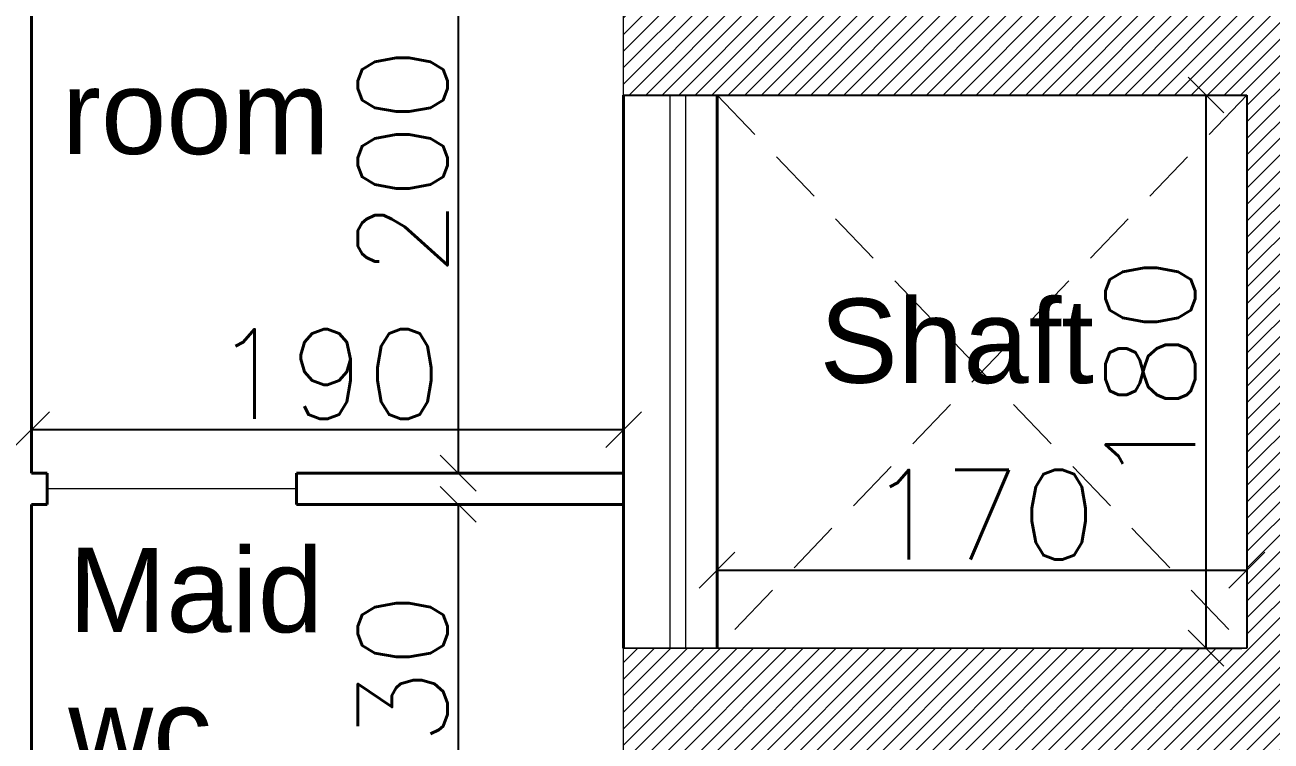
# Model space of a CAD drawing. Header units: metres. Extents: x -322116 to -321123, y -26723 to -26468.
# Drawn here: x -321657.433 to -321653.434, y -26554.118 to -26551.82 of the extents above; entities that cross this region are included whole.
import ezdxf

# ---------------------------------------------------------------- set-up
doc = ezdxf.new("R2010")
doc.units = ezdxf.units.M
doc.header["$LTSCALE"] = 7
doc.header["$MEASUREMENT"] = 0
doc.header["$PDMODE"] = 34
doc.header["$PDSIZE"] = 0.5
doc.linetypes.add('1363-TXX-A-XXX-Plots layouts-R02$0$HIDDEN', pattern=[0.375, 0.25, -0.125])
doc.linetypes.add('Hidden', pattern=[9.525, 6.35, -3.175])
doc.layers.add('22-1-14-ROAD P2PFGC', color=5, linetype='Continuous')
for name, color, linetype, lineweight in [('A-ANNO-TXT3', 6, 'Continuous', 30), ('A-DOOR', 134, 'Continuous', 18), ('A-FLOR-HIDN', 9, 'Hidden', 13), ('A-GRID-DIMS', 142, 'Continuous', 9), ('A-WALL-BLWO', 7, 'Continuous', 40), ('L-Structure', 5, 'Continuous', 15), ('PATT-CONC', 8, 'Continuous', 9), ('XREF-W09-A-ELEV04$0$A--SECT-TILE', 32, 'Continuous', 5)]:
    doc.layers.add(name, color=color, linetype=linetype, lineweight=lineweight)
doc.styles.add('EG_SIMPLEX', font='SIMPLEX.shx')
doc.styles.get("Standard").update_dxf_attribs({"font": 'romans.shx', "height": 0.5})
doc.dimstyles.new('ERGA-M-0200', dxfattribs={"dimscale": 1.15, "dimtxt": 0.2, "dimasz": 0.2, "dimexe": 0.1, "dimexo": 0.1, "dimgap": 0.06, "dimtad": 1, "dimdec": 1, "dimlfac": 100, "dimrnd": 5, "dimdsep": 46, "dimtxsty": 'EG_SIMPLEX', "dimblk1": 'OBLIQUE', "dimblk2": 'OBLIQUE', "dimsah": 1, "dimcen": 0.3, "dimclrd": 256, "dimclre": 256, "dimclrt": 2, "dimadec": 0, "dimazin": 0, "dimtfac": 1, "dimtdec": 1, "dimtix": 1, "dimtmove": 2, "dimatfit": 3, "dimldrblk": 'OBLIQUE', "dimfxl": 1, "dimtolj": 1, "dimtzin": 0, "dimarcsym": 0})

# ---------------------------------------------------------------- blocks, each defined once
blk = doc.blocks.new('block')
at = {"layer": 'PATT-CONC', "transparency": 33554610}
h = blk.add_hatch(dxfattribs=at)
h.set_pattern_fill('ANSI31', color=8, scale=0.3)
h.set_pattern_definition([(45, (0, 0), (-0.0265165042945, 0.0265165042945), [])])
edge = h.paths.add_edge_path()
edge.add_line((-321666.3118, -26556.5581), (-321655.5118, -26556.5581))
edge.add_line((-321655.5118, -26556.5581), (-321655.5118, -26553.8198))
edge.add_line((-321655.5118, -26553.8198), (-321653.5118, -26553.8198))
edge.add_line((-321653.5118, -26553.8198), (-321653.5118, -26552.0448))
edge.add_line((-321653.5118, -26552.0448), (-321655.5118, -26552.0448))
edge.add_line((-321655.5118, -26552.0448), (-321655.5118, -26549.7581))
edge.add_line((-321655.5118, -26549.7581), (-321655.2118, -26549.7581))
edge.add_line((-321655.2118, -26549.7581), (-321655.2118, -26551.7448))
edge.add_line((-321655.2118, -26551.7448), (-321653.5118, -26551.7448))
edge.add_line((-321653.5118, -26551.7448), (-321653.5118, -26549.7581))
edge.add_line((-321653.5118, -26549.7581), (-321653.2118, -26549.7581))
edge.add_line((-321653.2118, -26549.7581), (-321653.2118, -26553.8198))
edge.add_line((-321653.2118, -26553.8198), (-321650.8518, -26553.8198))
edge.add_line((-321650.8518, -26553.8198), (-321650.8514, -26549.7581))
edge.add_line((-321650.8514, -26549.7581), (-321650.5518, -26549.7581))
edge.add_line((-321650.5518, -26549.7581), (-321650.5518, -26554.1198))
edge.add_line((-321650.5518, -26554.1198), (-321651.4424, -26554.1198))
edge.add_line((-321651.4424, -26554.1198), (-321651.4424, -26556.5581))
edge.add_line((-321651.4424, -26556.5581), (-321642.2603, -26556.5581))
at = {"layer": 'L-Structure'}
blk.add_lwpolyline([(-321666.3118, -26556.5581), (-321655.5118, -26556.5581), (-321655.5118, -26553.8198), (-321653.5118, -26553.8198), (-321653.5118, -26552.0448), (-321655.5118, -26552.0448), (-321655.5118, -26549.7581), (-321655.2118, -26549.7581), (-321655.2118, -26551.7448), (-321653.5118, -26551.7448), (-321653.5118, -26549.7581), (-321653.2118, -26549.7581), (-321653.2118, -26553.8198), (-321650.8518, -26553.8198), (-321650.8514, -26549.7581), (-321650.5518, -26549.7581), (-321650.5518, -26554.1198), (-321651.4424, -26554.1198), (-321651.4424, -26556.5581), (-321642.2603, -26556.5581)], dxfattribs=at)
blk = doc.blocks.new('_OBLIQUE')
at = {"color": 0, "linetype": 'ByBlock'}
blk.add_line((-0.5, -0.5), (0.5, 0.5), dxfattribs=at)
blk = doc.blocks.new('*D392')
at = {"layer": 'A-GRID-DIMS', "lineweight": -2, "transparency": 16777216}
for p, q in [((-321656.1567, -26551.2581), (-321655.9276, -26551.2581)), ((-321656.0426, -26551.2581), (-321656.0426, -26553.2581)), ((-321656.1567, -26553.2581), (-321655.9276, -26553.2581))]:
    blk.add_line(p, q, dxfattribs=at)
at = {"layer": 'Defpoints', "color": 0, "transparency": 16777216}
for p in [(-321656.2717, -26551.2581, 0), (-321656.2717, -26553.2581, 0), (-321656.0426, -26553.2581)]:
    blk.add_point(p, dxfattribs=at)
at = {"layer": 'A-GRID-DIMS', "lineweight": -2, "transparency": 16777216, "xscale": 0.115, "yscale": 0.115, "zscale": 0.115}
for p, rotation in [((-321656.0426, -26551.2581), 90), ((-321656.0426, -26553.2581), 270)]:
    blk.add_blockref('_OBLIQUE', p, dxfattribs=dict(at, rotation=rotation))
at = {"layer": 'A-GRID-DIMS', "color": 2, "transparency": 16777216, "insert": (-321656.2209, -26552.2581), "char_height": 0.2875, "attachment_point": 5, "rotation": 90, "style": 'EG_SIMPLEX'}
blk.add_mtext('\\A1;200', dxfattribs=at)
blk = doc.blocks.new('*D393')
at = {"layer": 'A-GRID-DIMS', "lineweight": -2, "transparency": 16777216}
for p, q in [((-321656.1567, -26553.3581), (-321655.9276, -26553.3581)), ((-321656.0426, -26553.3581), (-321656.0426, -26554.6581)), ((-321656.1567, -26554.6581), (-321655.9276, -26554.6581))]:
    blk.add_line(p, q, dxfattribs=at)
at = {"layer": 'Defpoints', "color": 0, "transparency": 16777216}
for p in [(-321656.2717, -26553.3581, 0), (-321656.2717, -26554.6581, 0), (-321656.0426, -26554.6581)]:
    blk.add_point(p, dxfattribs=at)
at = {"layer": 'A-GRID-DIMS', "lineweight": -2, "transparency": 16777216, "xscale": 0.115, "yscale": 0.115, "zscale": 0.115}
for p, rotation in [((-321656.0426, -26553.3581), 90), ((-321656.0426, -26554.6581), 270)]:
    blk.add_blockref('_OBLIQUE', p, dxfattribs=dict(at, rotation=rotation))
at = {"layer": 'A-GRID-DIMS', "color": 2, "transparency": 16777216, "insert": (-321656.2209, -26554.0081), "char_height": 0.2875, "attachment_point": 5, "rotation": 90, "style": 'EG_SIMPLEX'}
blk.add_mtext('\\A1;130', dxfattribs=at)
blk = doc.blocks.new('*D365')
at = {"layer": 'A-GRID-DIMS', "lineweight": -2, "transparency": 16777216}
for p, q in [((-321657.4118, -26553.0432), (-321657.4118, -26553.0033)), ((-321655.5118, -26553.0432), (-321655.5118, -26553.0033)), ((-321657.4118, -26553.1183), (-321655.5118, -26553.1183))]:
    blk.add_line(p, q, dxfattribs=at)
at = {"layer": 'Defpoints', "color": 0, "transparency": 16777216}
for p in [(-321655.5118, -26553.1183), (-321657.4118, -26553.1582, 0), (-321655.5118, -26553.1582, 0)]:
    blk.add_point(p, dxfattribs=at)
at = {"layer": 'A-GRID-DIMS', "lineweight": -2, "transparency": 16777216, "xscale": 0.115, "yscale": 0.115, "zscale": 0.115, "rotation": 180}
blk.add_blockref('_OBLIQUE', (-321657.4118, -26553.1183), dxfattribs=at)
at = {"layer": 'A-GRID-DIMS', "lineweight": -2, "transparency": 16777216, "xscale": 0.115, "yscale": 0.115, "zscale": 0.115}
blk.add_blockref('_OBLIQUE', (-321655.5118, -26553.1183), dxfattribs=at)
at = {"layer": 'A-GRID-DIMS', "color": 2, "transparency": 16777216, "insert": (-321656.4618, -26552.94), "char_height": 0.2875, "attachment_point": 5, "style": 'EG_SIMPLEX'}
blk.add_mtext('\\A1;190', dxfattribs=at)
blk = doc.blocks.new('*D562')
at = {"layer": 'A-GRID-DIMS', "lineweight": -2, "transparency": 16777216}
for p, q in [((-321653.7277, -26552.0448), (-321653.5278, -26552.0448)), ((-321653.6428, -26552.0448), (-321653.6428, -26553.8198)), ((-321653.7277, -26553.8198), (-321653.5278, -26553.8198))]:
    blk.add_line(p, q, dxfattribs=at)
at = {"layer": 'Defpoints', "color": 0, "transparency": 16777216}
for p in [(-321653.8427, -26552.0448), (-321653.8427, -26553.8198), (-321653.6428, -26553.8198)]:
    blk.add_point(p, dxfattribs=at)
at = {"layer": 'A-GRID-DIMS', "lineweight": -2, "transparency": 16777216, "xscale": 0.115, "yscale": 0.115, "zscale": 0.115}
for p, rotation in [((-321653.6428, -26552.0448), 90), ((-321653.6428, -26553.8198), 270)]:
    blk.add_blockref('_OBLIQUE', p, dxfattribs=dict(at, rotation=rotation))
at = {"layer": 'A-GRID-DIMS', "color": 2, "transparency": 16777216, "insert": (-321653.8211, -26552.9323), "char_height": 0.2875, "attachment_point": 5, "rotation": 90, "style": 'EG_SIMPLEX'}
blk.add_mtext('\\A1;180', dxfattribs=at)
blk = doc.blocks.new('*D563')
at = {"layer": 'A-GRID-DIMS', "lineweight": -2, "transparency": 16777216}
for p, q in [((-321653.5118, -26553.4627), (-321653.5118, -26553.6845)), ((-321655.2118, -26553.544), (-321655.2118, -26553.6845)), ((-321655.2118, -26553.5695), (-321653.5118, -26553.5695))]:
    blk.add_line(p, q, dxfattribs=at)
at = {"layer": 'Defpoints', "color": 0, "transparency": 16777216}
for p in [(-321653.5118, -26553.3477), (-321655.2118, -26553.429, 0), (-321653.5118, -26553.5695)]:
    blk.add_point(p, dxfattribs=at)
at = {"layer": 'A-GRID-DIMS', "lineweight": -2, "transparency": 16777216, "xscale": 0.115, "yscale": 0.115, "zscale": 0.115, "rotation": 180}
blk.add_blockref('_OBLIQUE', (-321655.2118, -26553.5695), dxfattribs=at)
at = {"layer": 'A-GRID-DIMS', "lineweight": -2, "transparency": 16777216, "xscale": 0.115, "yscale": 0.115, "zscale": 0.115}
blk.add_blockref('_OBLIQUE', (-321653.5118, -26553.5695), dxfattribs=at)
at = {"layer": 'A-GRID-DIMS', "color": 2, "transparency": 16777216, "insert": (-321654.3618, -26553.3913), "char_height": 0.2875, "attachment_point": 5, "style": 'EG_SIMPLEX'}
blk.add_mtext('\\A1;170', dxfattribs=at)

msp = doc.modelspace()

# ---------------------------------------------------------------- linework, layer by layer
at = {"layer": '22-1-14-ROAD P2PFGC'}
for p, q in [((-321655.5118, -26552.0448, 0), (-321653.5118, -26552.0448, 0)), ((-321653.5118, -26552.0448, 0), (-321653.5118, -26553.8198, 0))]:
    msp.add_line(p, q, dxfattribs=at)
at = {"layer": 'A-DOOR'}
msp.add_line((-321656.5618, -26553.3081, 0), (-321657.3618, -26553.3081, 0), dxfattribs=at)
at = {"layer": 'A-FLOR-HIDN', "linetype": '1363-TXX-A-XXX-Plots layouts-R02$0$HIDDEN', "ltscale": 0.1, "elevation": 0}
for points in [[(-321653.5118, -26552.0448), (-321655.2118, -26553.8198)], [(-321655.2118, -26552.0448), (-321653.5118, -26553.8198)]]:
    msp.add_lwpolyline(points, dxfattribs=at)
at = {"layer": 'A-WALL-BLWO'}
for p, q in [((-321657.4118, -26553.2581, 0), (-321657.4118, -26551.2581, 0)), ((-321655.5118, -26553.8198, 0), (-321655.5118, -26552.0448, 0)), ((-321655.2118, -26553.8198, 0), (-321655.2118, -26552.0448, 0)), ((-321657.4118, -26553.2581, 0), (-321657.3618, -26553.2581, 0)), ((-321657.3618, -26553.3581, 0), (-321657.3618, -26553.2581, 0)), ((-321656.5618, -26553.2581, 0), (-321655.5118, -26553.2581, 0)), ((-321656.5618, -26553.2581, 0), (-321656.5618, -26553.3581, 0)), ((-321657.4118, -26554.6581, 0), (-321657.4118, -26553.3581, 0)), ((-321657.4118, -26553.3581, 0), (-321657.3618, -26553.3581, 0)), ((-321656.5618, -26553.3581, 0), (-321655.5118, -26553.3581, 0))]:
    msp.add_line(p, q, dxfattribs=at)
at = {"layer": 'L-Structure'}
msp.add_line((-321653.5118, -26553.8198, 0), (-321655.5118, -26553.8198, 0), dxfattribs=at)
at = {"layer": 'L-Structure', "elevation": 0}
for points in [[(-321655.5118, -26552.0448), (-321655.5118, -26549.7581)], [(-321666.3118, -26556.5581), (-321655.5118, -26556.5581), (-321655.5118, -26553.8198)]]:
    msp.add_lwpolyline(points, dxfattribs=at)
at = {"layer": 'XREF-W09-A-ELEV04$0$A--SECT-TILE'}
for p, q in [((-321655.3618, -26553.8198, 0), (-321655.3618, -26552.0448, 0)), ((-321655.3118, -26553.8198, 0), (-321655.3118, -26552.0448, 0))]:
    msp.add_line(p, q, dxfattribs=at)

# ---------------------------------------------------------------- block references
at = {"layer": 'A-WALL-BLWO'}
msp.add_blockref('block', (0, 0), dxfattribs=at)

# ---------------------------------------------------------------- texts
at = {"layer": 'A-ANNO-TXT3', "lineweight": 5, "char_height": 0.27, "attachment_point": 1, "rotation": 359.9008}
for s, insert in [('\\A1;{\\fArial Unicode MS|b0|i0|c0|p34;Maid \\Proom}', (-321657.3134, -26551.5134)), ('\\A1;{\\fArial Unicode MS|b0|i0|c0|p34;Shaft}', (-321654.8827, -26552.6979, 0)), ('\\A1;{\\fArial Unicode MS|b0|i0|c0|p34;Maid \\Pwc}', (-321657.2931, -26553.4975))]:
    msp.add_mtext_dynamic_manual_height_columns(s, width=2.985678, gutter_width=3.0774, heights=[1.4075], dxfattribs=dict(at, insert=insert))

# ---------------------------------------------------------------- dimensions: what is measured, and where the dimension line sits
at = {"layer": 'A-GRID-DIMS'}
for base, p1, p2, picture, middle in [((-321656.0426, -26553.2581), (-321656.2717, -26551.2581, 0), (-321656.2717, -26553.2581, 0), '*D392', (-321656.2209, -26552.2581)), ((-321653.6428, -26553.8198), (-321653.8427, -26552.0448), (-321653.8427, -26553.8198), '*D562', (-321653.8211, -26552.9323)), ((-321656.0426, -26554.6581), (-321656.2717, -26553.3581, 0), (-321656.2717, -26554.6581, 0), '*D393', (-321656.2209, -26554.0081))]:
    dim = msp.add_linear_dim(base=base, p1=p1, p2=p2, angle=90, dimstyle='ERGA-M-0200', override={"dimtxt": 0.25, "dimasz": 0.1, "dimgap": 0.03, "dimfxl": 100}, dxfattribs=at)
    dim.commit()
    dim.dimension.update_dxf_attribs({"geometry": picture, "text_midpoint": middle})
for base, p1, p2, picture, middle in [((-321655.5118, -26553.1183), (-321657.4118, -26553.1582, 0), (-321655.5118, -26553.1582, 0), '*D365', (-321656.4618, -26552.94)), ((-321653.5118, -26553.5695), (-321655.2118, -26553.429, 0), (-321653.5118, -26553.3477), '*D563', (-321654.3618, -26553.3913))]:
    dim = msp.add_linear_dim(base=base, p1=p1, p2=p2, dimstyle='ERGA-M-0200', override={"dimtxt": 0.25, "dimasz": 0.1, "dimgap": 0.03, "dimfxl": 100}, dxfattribs=at)
    dim.commit()
    dim.dimension.update_dxf_attribs({"geometry": picture, "text_midpoint": middle})

doc.saveas('drawing.dxf')
